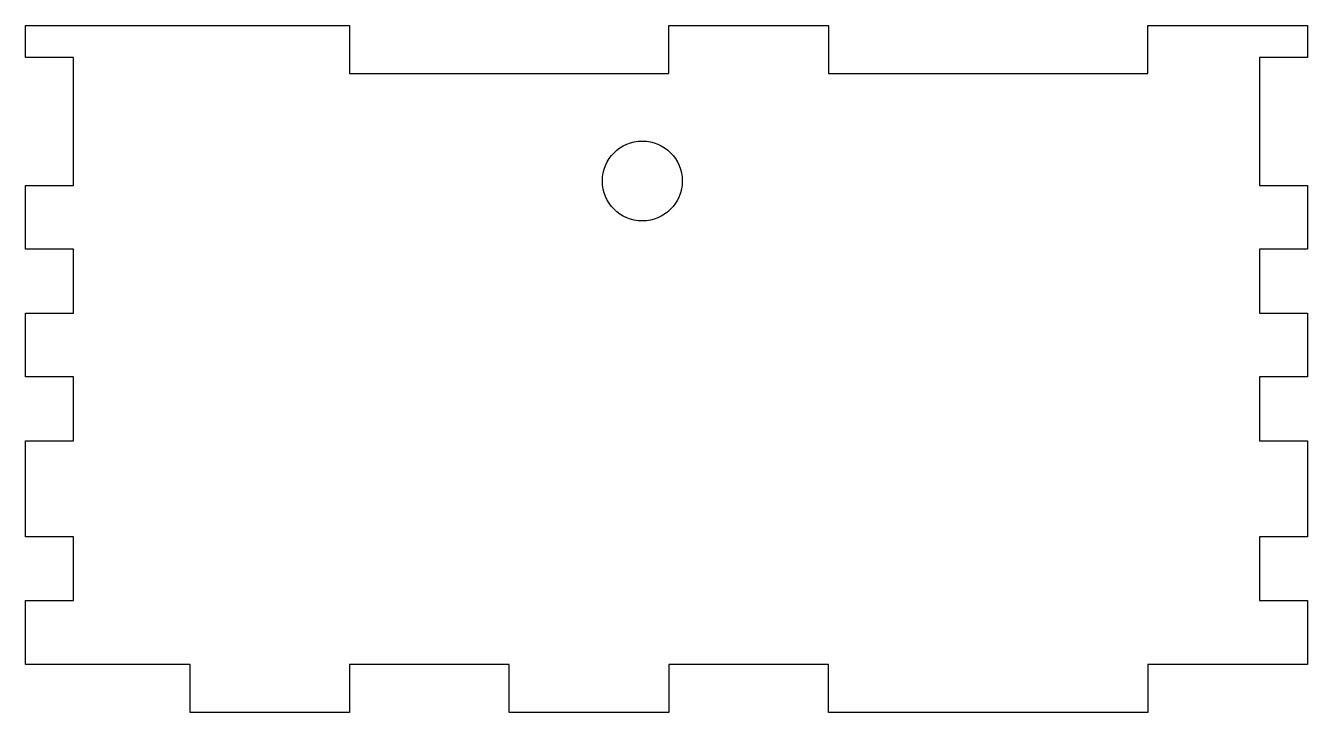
# Model space of a CAD drawing. Header units: millimetres. Extents: x -80.3 to 0, y 20 to 63.
import ezdxf

# ---------------------------------------------------------------- set-up
doc = ezdxf.new("R2010")
doc.units = ezdxf.units.MM
doc.layers.get('0').update_dxf_attribs({"linetype": 'CONTINUOUS'})

msp = doc.modelspace()

# ---------------------------------------------------------------- linework, layer by layer
msp.add_lwpolyline([(-30, 63), (-30, 60), (-10, 60), (-10, 63), (0, 63), (0, 61), (-3, 61), (-3, 53), (0, 53), (0, 49), (-3, 49), (-3, 45), (0, 45), (0, 41), (-3, 41), (-3, 37), (0, 37), (0, 31), (-3, 31), (-3, 27), (0, 27), (0, 23), (-10, 23), (-10, 20), (-30, 20), (-30, 23), (-40, 23), (-40, 20), (-50, 20), (-50, 23), (-60, 23), (-60, 20), (-70, 20), (-70, 23), (-80.3, 23), (-80.3, 27), (-77.3, 27), (-77.3, 31), (-80.3, 31), (-80.3, 37), (-77.3, 37), (-77.3, 41), (-80.3, 41), (-80.3, 45), (-77.3, 45), (-77.3, 49), (-80.3, 49), (-80.3, 53), (-77.3, 53), (-77.3, 61), (-80.3, 61), (-80.3, 63), (-60, 63), (-60, 60), (-40, 60), (-40, 63)], close=True)
msp.add_circle((-41.666, 53.274), 2.5)

doc.saveas('drawing.dxf')
